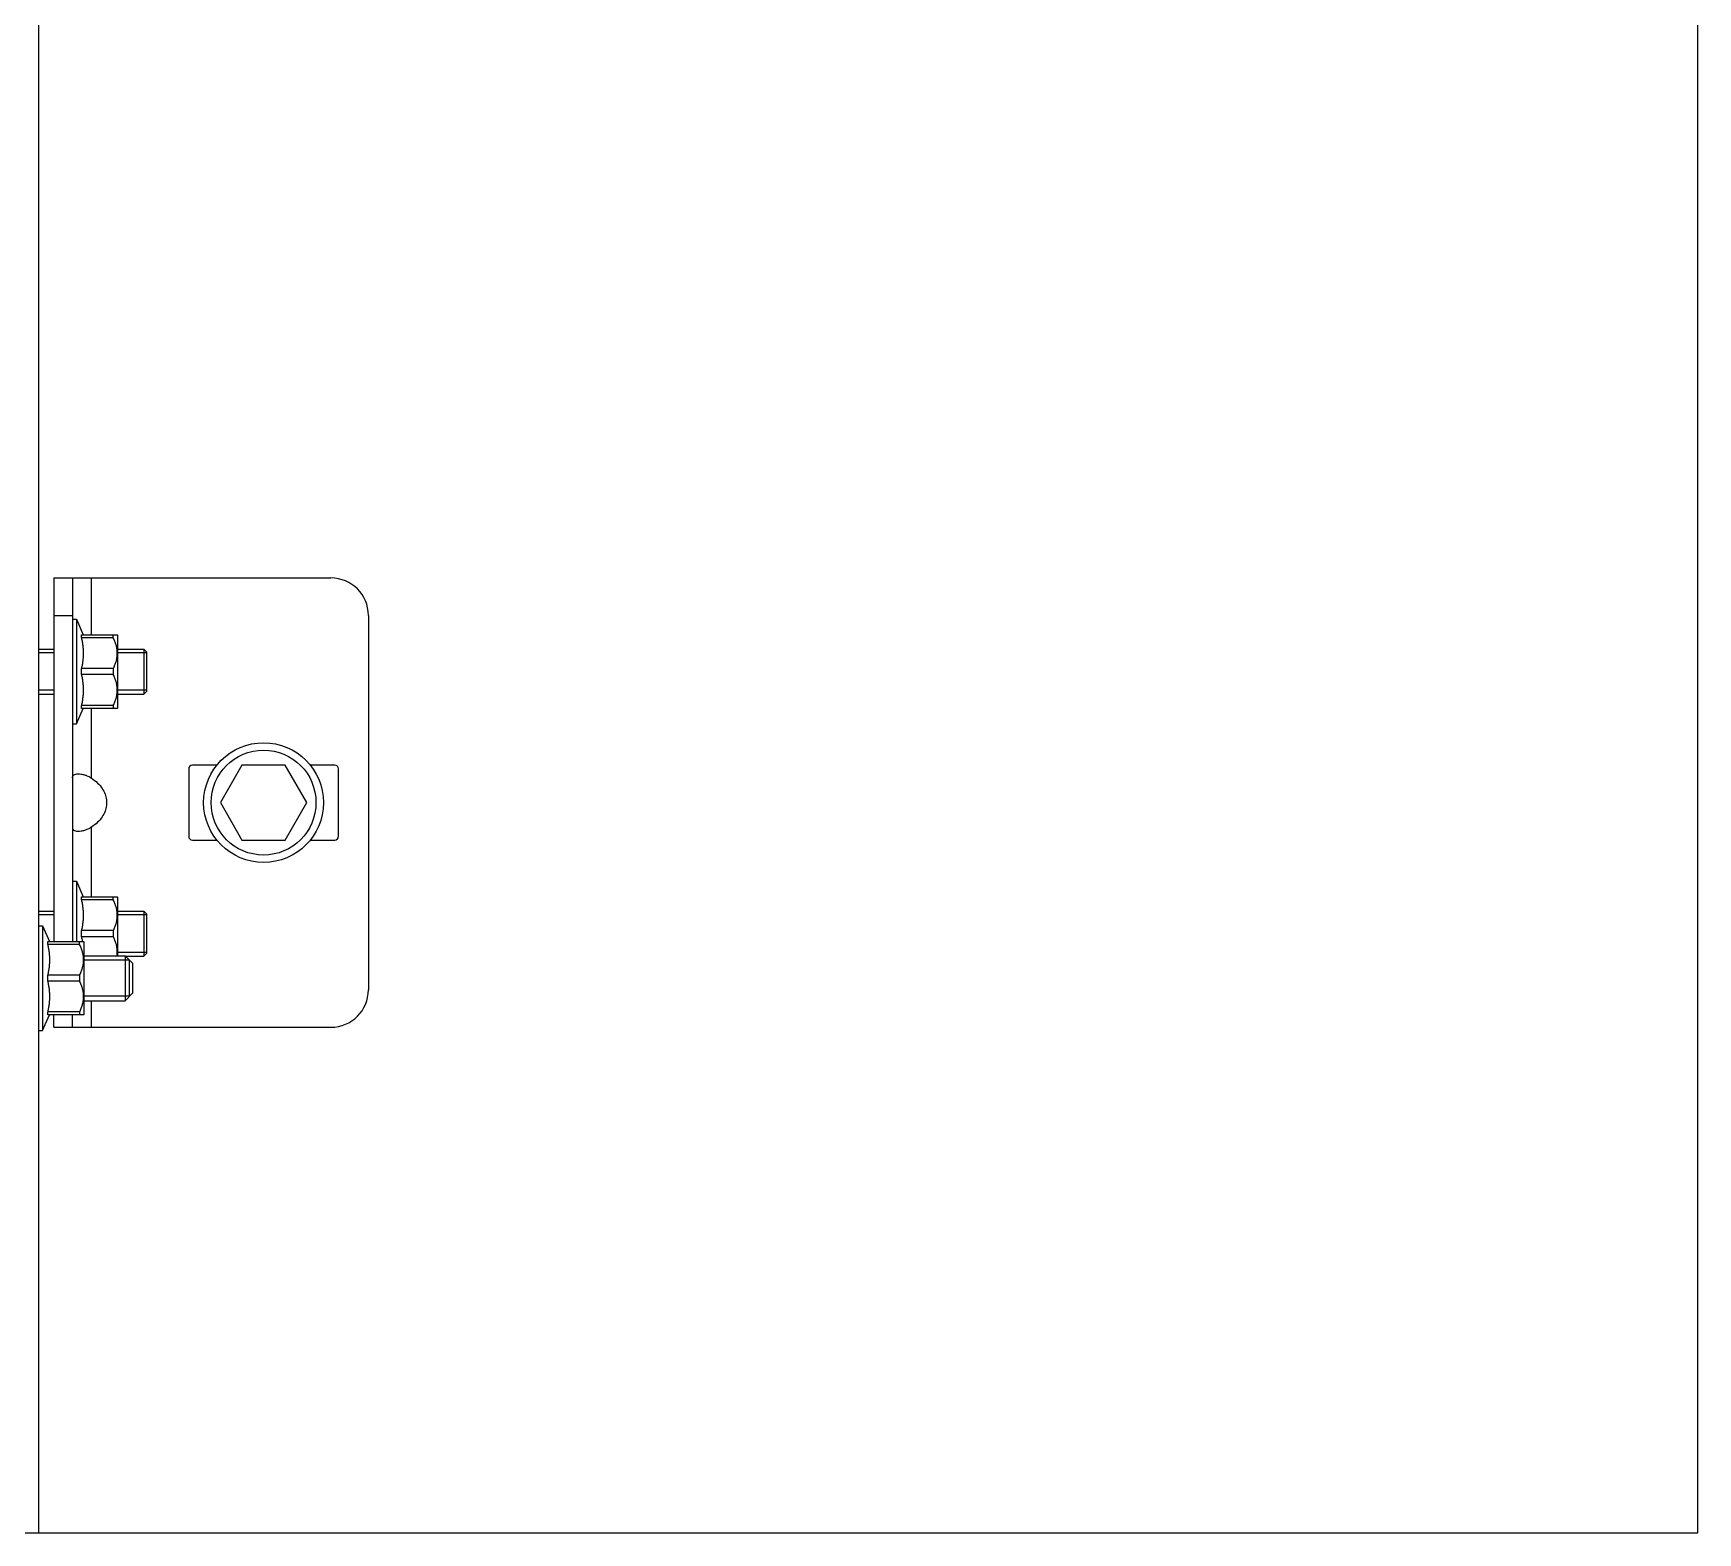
# Model space of a CAD drawing. Header units: millimetres. Extents: x 21899 to 38731, y -5425 to 3612.
# Drawn here: x 25294.9 to 25517.1, y 264.6 to 464.8 of the extents above; entities that cross this region are included whole.
import ezdxf

# ---------------------------------------------------------------- set-up
doc = ezdxf.new("R2010")
doc.units = ezdxf.units.MM

msp = doc.modelspace()

# ---------------------------------------------------------------- linework, layer by layer
at = {"color": 7, "linetype": 'Continuous'}
for p, q in [((25295.61, 264.59), (25295.61, 1144.53)), ((25517.11, 264.59), (25517.11, 1144.53)), ((25297.61, 392.09), (25334.61, 392.09)), ((25300.11, 392.09), (25300.11, 343.55)), ((25339.61, 387.09), (25339.61, 337.09)), ((25300.11, 386.59), (25300.61, 386.59)), ((25300.61, 386.59), (25301.53, 384.49)), ((25300.61, 386.59), (25300.61, 372.59)), ((25301.29, 384.49), (25306.08, 384.49)), ((25301.29, 384.09), (25301.29, 384.49)), ((25305.54, 384.09), (25305.54, 384.49)), ((25306.11, 384.47), (25306.07, 384.5)), ((25295.61, 382.59), (25297.61, 382.59)), ((25305.54, 384.09), (25301.29, 384.09)), ((25306.11, 384.47), (25306.11, 374.71)), ((25306.11, 382.59), (25309.61, 382.59)), ((25309.61, 382.59), (25309.96, 382.23)), ((25309.61, 382.59), (25309.61, 376.59)), ((25309.96, 382.23), (25309.96, 376.94)), ((25305.54, 379.99), (25301.29, 379.99)), ((25301.29, 379.18), (25301.29, 379.99)), ((25305.54, 379.18), (25301.29, 379.18)), ((25305.54, 379.99), (25305.54, 379.18)), ((25295.61, 376.59), (25297.61, 376.59)), ((25306.11, 376.59), (25309.61, 376.59)), ((25309.61, 376.59), (25309.96, 376.94)), ((25300.61, 372.59), (25301.53, 374.68)), ((25305.54, 375.08), (25301.29, 375.08)), ((25301.29, 374.68), (25301.29, 375.08)), ((25306.08, 374.68), (25301.29, 374.68)), ((25305.54, 375.08), (25305.54, 374.68)), ((25306.11, 374.71), (25306.07, 374.67)), ((25300.11, 372.59), (25300.61, 372.59)), ((25319.36, 367.09), (25316.11, 367.09)), ((25322.72, 367.09), (25319.84, 362.09)), ((25328.5, 367.09), (25322.72, 367.09)), ((25331.38, 362.09), (25328.5, 367.09)), ((25335.11, 367.09), (25331.85, 367.09)), ((25315.61, 366.59), (25315.61, 357.59)), ((25335.61, 357.59), (25335.61, 366.59)), ((25319.84, 362.09), (25322.72, 357.09)), ((25328.5, 357.09), (25331.38, 362.09)), ((25316.11, 357.09), (25319.36, 357.09)), ((25322.72, 357.09), (25328.5, 357.09)), ((25331.85, 357.09), (25335.11, 357.09)), ((25300.11, 351.59), (25300.61, 351.59)), ((25300.61, 351.59), (25301.53, 349.49)), ((25300.61, 351.59), (25300.61, 343.55)), ((25301.29, 349.49), (25306.08, 349.49)), ((25301.29, 349.09), (25301.29, 349.49)), ((25305.54, 349.09), (25301.29, 349.09)), ((25305.54, 349.09), (25305.54, 349.49)), ((25306.11, 349.47), (25306.07, 349.5)), ((25306.11, 349.47), (25306.11, 341.64)), ((25295.61, 347.59), (25297.61, 347.59)), ((25306.11, 347.59), (25309.61, 347.59)), ((25309.61, 347.59), (25309.96, 347.23)), ((25309.61, 347.59), (25309.61, 341.59)), ((25309.96, 347.23), (25309.96, 341.94)), ((25295.61, 345.64), (25296.11, 345.64)), ((25296.11, 345.64), (25297.03, 343.55)), ((25296.11, 345.64), (25296.11, 331.64)), ((25305.54, 344.99), (25301.29, 344.99)), ((25301.29, 344.18), (25301.29, 344.99)), ((25305.54, 344.99), (25305.54, 344.18)), ((25296.79, 343.55), (25301.58, 343.55)), ((25296.79, 343.15), (25296.79, 343.55)), ((25301.04, 343.15), (25296.79, 343.15)), ((25301.04, 343.15), (25301.04, 343.55)), ((25305.54, 344.18), (25301.29, 344.18)), ((25301.61, 343.52), (25301.57, 343.56)), ((25301.61, 343.52), (25301.61, 333.76)), ((25301.61, 341.64), (25307.11, 341.64)), ((25307.11, 341.64), (25308.11, 340.64)), ((25307.11, 341.64), (25307.11, 335.64)), ((25307.17, 341.59), (25309.61, 341.59)), ((25307.71, 336.24), (25307.71, 341.04)), ((25308.11, 340.64), (25308.11, 336.64)), ((25309.61, 341.59), (25309.96, 341.94)), ((25301.04, 339.05), (25296.79, 339.05)), ((25296.79, 338.24), (25296.79, 339.05)), ((25301.04, 338.24), (25296.79, 338.24)), ((25301.04, 339.05), (25301.04, 338.24)), ((25301.61, 335.64), (25307.11, 335.64)), ((25307.11, 335.64), (25308.11, 336.64)), ((25296.11, 331.64), (25297.03, 333.73)), ((25301.04, 334.14), (25296.79, 334.14)), ((25296.79, 333.73), (25296.79, 334.14)), ((25301.58, 333.73), (25296.79, 333.73)), ((25300.11, 332.09), (25300.11, 333.73)), ((25301.04, 334.14), (25301.04, 333.73)), ((25301.61, 333.76), (25301.57, 333.73)), ((25295.61, 331.64), (25296.11, 331.64)), ((25297.61, 332.09), (25334.61, 332.09)), ((25204.63, 264.59), (25517.11, 264.59))]:
    msp.add_line(p, q, dxfattribs=at)
at = {"color": 3, "linetype": 'Continuous'}
for p, q in [((25297.61, 392.09), (25297.61, 343.55)), ((25297.61, 332.09), (25297.61, 333.73))]:
    msp.add_line(p, q, dxfattribs=at)
at = {"color": 9, "linetype": 'Continuous'}
for p, q in [((25302.61, 392.09), (25302.61, 384.49)), ((25297.61, 387.09), (25300.11, 387.09)), ((25302.61, 374.68), (25302.61, 365.38)), ((25302.61, 358.79), (25302.61, 349.49)), ((25302.61, 335.64), (25302.61, 332.09))]:
    msp.add_line(p, q, dxfattribs=at)
at = {"color": 2, "linetype": 'Continuous'}
for p, q in [((25297.61, 382.09), (25295.61, 382.09)), ((25309.96, 382.09), (25306.11, 382.09)), ((25297.61, 377.09), (25295.61, 377.09)), ((25309.96, 377.09), (25306.11, 377.09)), ((25297.61, 347.09), (25295.61, 347.09)), ((25309.96, 347.09), (25306.11, 347.09)), ((25307.71, 341.04), (25301.61, 341.04)), ((25309.96, 342.09), (25306.11, 342.09)), ((25307.71, 336.24), (25301.61, 336.24))]:
    msp.add_line(p, q, dxfattribs=at)
at = {"color": 7, "linetype": 'Continuous'}
for radius in [8, 7]:
    msp.add_circle((25325.61, 362.09), radius, dxfattribs=at)
for centre, radius, start, end in [((25334.61, 387.09), 5, 0, 90), ((25316.11, 366.59), 0.5, 90, 180), ((25335.11, 366.59), 0.5, 0, 90), ((25316.11, 357.59), 0.5, 180, 270), ((25335.11, 357.59), 0.5, 270, 0), ((25334.61, 337.09), 5, 270, 0)]:
    msp.add_arc(centre, radius, start, end, dxfattribs=at)
for points, start_tangent, end_tangent in [([(25301.29, 384.09), (25301.39, 383.57), (25301.47, 383.06), (25301.51, 382.55), (25301.53, 382.04), (25301.51, 381.53), (25301.47, 381.02), (25301.39, 380.51), (25301.29, 379.99)], (0.215516, -0.9765), (-0.215516, -0.9765)), ([(25305.54, 379.99), (25305.76, 380.47), (25305.92, 380.93), (25306.02, 381.38), (25306.07, 381.82), (25306.07, 382.26), (25306.02, 382.7), (25305.92, 383.15), (25305.76, 383.61), (25305.54, 384.09)], (0.44845, 0.893808), (-0.44845, 0.893808)), ([(25301.29, 379.18), (25301.39, 378.66), (25301.47, 378.15), (25301.51, 377.64), (25301.53, 377.13), (25301.51, 376.62), (25301.47, 376.11), (25301.39, 375.6), (25301.29, 375.08)], (0.215516, -0.9765), (-0.215516, -0.9765)), ([(25305.54, 375.08), (25305.76, 375.56), (25305.92, 376.02), (25306.02, 376.47), (25306.07, 376.91), (25306.07, 377.35), (25306.02, 377.79), (25305.92, 378.24), (25305.76, 378.7), (25305.54, 379.18)], (0.44845, 0.893808), (-0.44845, 0.893808)), ([(25300.11, 365.38), (25300.15, 365.64)], (0, 1), (0.404896, 0.914363)), ([(25300.15, 365.64), (25300.29, 365.81), (25300.52, 365.9), (25300.84, 365.94), (25301.24, 365.9), (25301.68, 365.81), (25302.14, 365.64), (25302.61, 365.38)], (0.404896, 0.914363), (0.836124, -0.548541)), ([(25302.61, 365.38), (25303.45, 364.71), (25304.05, 363.98), (25304.44, 363.23), (25304.62, 362.47), (25304.62, 361.7), (25304.44, 360.94), (25304.05, 360.19), (25303.45, 359.46), (25302.61, 358.79)], (0.836124, -0.548541), (-0.836124, -0.548541)), ([(25302.61, 358.79), (25302.14, 358.53), (25301.68, 358.36), (25301.24, 358.27), (25300.84, 358.23), (25300.52, 358.27), (25300.29, 358.36), (25300.15, 358.53)], (-0.836124, -0.548541), (-0.404914, 0.914355)), ([(25301.29, 349.09), (25301.39, 348.57), (25301.47, 348.06), (25301.51, 347.55), (25301.53, 347.04), (25301.51, 346.53), (25301.47, 346.02), (25301.39, 345.51), (25301.29, 344.99)], (0.215516, -0.9765), (-0.215516, -0.9765)), ([(25305.54, 344.99), (25305.76, 345.47), (25305.92, 345.93), (25306.02, 346.38), (25306.07, 346.82), (25306.07, 347.26), (25306.02, 347.7), (25305.92, 348.15), (25305.76, 348.61), (25305.54, 349.09)], (0.44845, 0.893808), (-0.44845, 0.893808)), ([(25296.79, 343.15), (25296.89, 342.63), (25296.97, 342.12), (25297.01, 341.61), (25297.03, 341.1), (25297.01, 340.59), (25296.97, 340.08), (25296.89, 339.57), (25296.79, 339.05)], (0.215516, -0.9765), (-0.215516, -0.9765)), ([(25301.04, 339.05), (25301.26, 339.53), (25301.42, 339.99), (25301.52, 340.44), (25301.57, 340.88), (25301.57, 341.32), (25301.52, 341.76), (25301.42, 342.2), (25301.26, 342.66), (25301.04, 343.15)], (0.44845, 0.893808), (-0.44845, 0.893808)), ([(25301.29, 344.18), (25301.39, 343.66), (25301.41, 343.55)], (0.215516, -0.9765), (0.158889, -0.987297)), ([(25306.05, 341.64), (25306.07, 341.91), (25306.07, 342.35), (25306.02, 342.79), (25305.92, 343.24), (25305.76, 343.7), (25305.54, 344.18)], (0.130958, 0.991388), (-0.44845, 0.893808)), ([(25296.79, 338.24), (25296.89, 337.72), (25296.97, 337.21), (25297.01, 336.7), (25297.03, 336.19), (25297.01, 335.68), (25296.97, 335.17), (25296.89, 334.66), (25296.79, 334.14)], (0.215516, -0.9765), (-0.215516, -0.9765)), ([(25301.04, 334.14), (25301.26, 334.62), (25301.42, 335.08), (25301.52, 335.53), (25301.57, 335.97), (25301.57, 336.41), (25301.52, 336.85), (25301.42, 337.3), (25301.26, 337.76), (25301.04, 338.24)], (0.44845, 0.893808), (-0.44845, 0.893808))]:
    msp.add_spline(points, degree=3, dxfattribs=dict(at, start_tangent=start_tangent, end_tangent=end_tangent))

doc.saveas('drawing.dxf')
